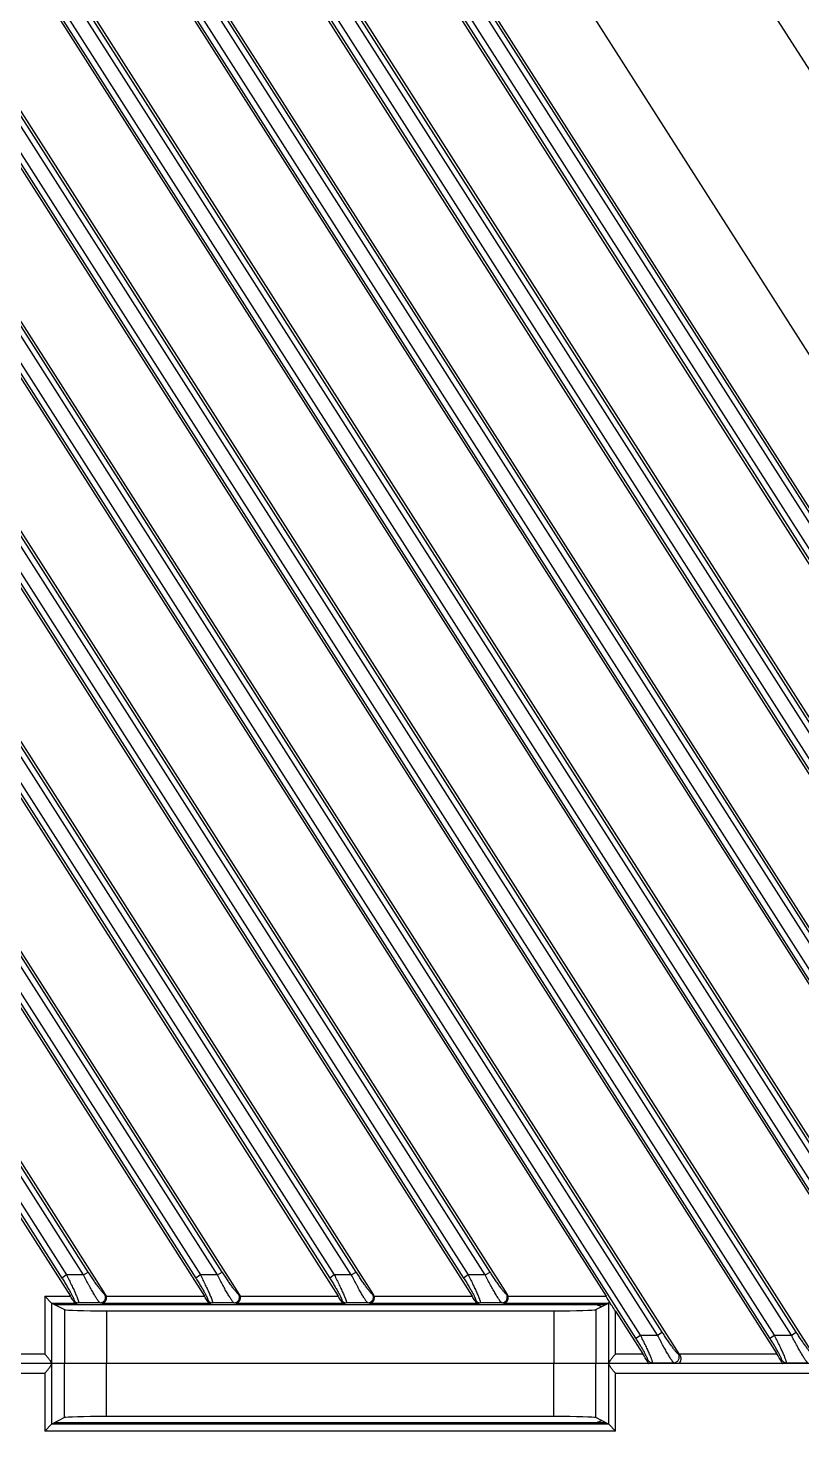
# Model space of a CAD drawing. Header units: millimetres. Extents: x 562 to 17351, y 2396 to 6995.
# Drawn here: x 12234.1 to 12289.6, y 4201.4 to 4302.1 of the extents above; entities that cross this region are included whole.
import ezdxf

# ---------------------------------------------------------------- set-up
doc = ezdxf.new("R2010")
doc.units = ezdxf.units.MM

# ---------------------------------------------------------------- blocks, each defined once
blk = doc.blocks.new('DTGCNV')
at = {"color": 7, "linetype": 'Continuous'}
for p, q in [((13316.62, 5010.2), (12716.62, 5010.2)), ((12813.59, 5010.16), (12813.59, 5005.86)), ((12814.52, 5006.33), (12814.52, 5010.2)), ((12817.52, 5006.4), (12817.52, 5010.2)), ((12849.62, 5006.4), (12849.62, 5010.2)), ((12852.62, 5006.33), (12852.62, 5010.2)), ((12853.55, 5005.86), (12853.55, 5010.16)), ((12813.1, 5009.5), (12740.97, 5009.5)), ((12813.1, 5009.5), (12813.1, 5005.36)), ((12854.04, 5005.36), (12854.04, 5009.5)), ((12888.1, 5009.5), (12854.04, 5009.5)), ((12814.52, 5006.33), (12813.6, 5005.86)), ((12849.62, 5006.4), (12817.52, 5006.4)), ((12853.54, 5005.86), (12852.62, 5006.33)), ((12813.59, 5005.86), (12813.1, 5005.36)), ((12854.04, 5005.36), (12813.1, 5005.36)), ((12853.54, 5005.86), (12813.6, 5005.86)), ((12853.37, 5005.95), (12813.77, 5005.95)), ((12854.04, 5005.36), (12853.55, 5005.86)), ((12719.01, 4978.83), (12910.96, 4677.53)), ((12735.19, 4973.91), (12923.33, 4678.59)), ((12903.91, 4677.66), (12717.35, 4970.49)), ((12902.32, 4679.06), (12718.67, 4967.34)), ((12902.66, 4679.27), (12719.01, 4967.55)), ((12717.32, 4966.45), (12901.38, 4677.53)), ((12718.33, 4965.21), (12900.77, 4678.84)), ((12718.67, 4965.42), (12901.1, 4679.06)), ((12894.31, 4677.66), (12717.35, 4955.42)), ((12892.72, 4679.06), (12718.67, 4952.26)), ((12893.06, 4679.27), (12719.01, 4952.48)), ((12717.32, 4951.38), (12891.78, 4677.53)), ((12718.33, 4950.13), (12891.16, 4678.84)), ((12718.67, 4950.35), (12891.5, 4679.06)), ((12887.42, 4673.4), (12717.35, 4940.34)), ((12885.86, 4674.75), (12718.67, 4937.19)), ((12886.2, 4674.96), (12719.01, 4937.4)), ((12717.32, 4936.3), (12884.81, 4673.4)), ((12884.3, 4674.53), (12718.33, 4935.06)), ((12884.64, 4674.75), (12718.67, 4935.27)), ((12877.81, 4673.4), (12717.35, 4925.27)), ((12876.26, 4674.75), (12718.67, 4922.11)), ((12876.59, 4674.96), (12719.01, 4922.32)), ((12717.32, 4921.23), (12875.2, 4673.4)), ((12874.7, 4674.53), (12718.33, 4919.98)), ((12875.04, 4674.75), (12718.67, 4920.19)), ((12868.21, 4673.4), (12717.35, 4910.19)), ((12866.65, 4674.75), (12718.67, 4907.04)), ((12866.99, 4674.96), (12719.01, 4907.25)), ((12865.1, 4674.53), (12718.33, 4904.91)), ((12865.43, 4674.75), (12718.67, 4905.12)), ((12721.45, 4899.66), (12865.6, 4673.4)), ((12858.6, 4673.4), (12721.7, 4888.29)), ((12857.38, 4674.96), (12723.32, 4885.41)), ((12721.45, 4884.59), (12853.36, 4677.53)), ((12857.05, 4674.75), (12722.98, 4885.2)), ((12855.83, 4674.75), (12722.98, 4883.28)), ((12855.49, 4674.53), (12722.64, 4883.07)), ((12846.29, 4677.66), (12721.7, 4873.22)), ((12845.04, 4679.27), (12723.32, 4870.33)), ((12721.45, 4869.51), (12843.76, 4677.53)), ((12844.7, 4679.06), (12722.98, 4870.12)), ((12722.98, 4868.2), (12843.48, 4679.06)), ((12722.64, 4867.99), (12843.14, 4678.84)), ((12836.68, 4677.66), (12720.44, 4860.12)), ((12717.92, 4859.98), (12834.15, 4677.53)), ((12719.18, 4858.35), (12833.54, 4678.84)), ((12719.51, 4858.57), (12833.87, 4679.06)), ((12835.09, 4679.06), (12720.73, 4858.57)), ((12835.43, 4679.27), (12721.07, 4858.78)), ((12827.08, 4677.66), (12717.35, 4849.89)), ((12825.49, 4679.06), (12718.67, 4846.73)), ((12825.83, 4679.27), (12719.01, 4846.95)), ((12717.32, 4845.85), (12824.55, 4677.53)), ((12718.33, 4844.6), (12823.93, 4678.84)), ((12718.67, 4844.82), (12824.27, 4679.06)), ((12817.47, 4677.66), (12717.35, 4834.81)), ((12815.89, 4679.06), (12718.67, 4831.66)), ((12816.22, 4679.27), (12719.01, 4831.87)), ((12717.32, 4830.77), (12814.94, 4677.53)), ((12718.33, 4829.53), (12814.33, 4678.84)), ((12718.67, 4829.74), (12814.67, 4679.06)), ((12814.67, 4679.06), (12814.33, 4678.84)), ((12815.89, 4679.06), (12814.67, 4679.06)), ((12815.89, 4679.06), (12816.22, 4679.27)), ((12824.27, 4679.06), (12823.93, 4678.84)), ((12825.49, 4679.06), (12824.27, 4679.06)), ((12825.49, 4679.06), (12825.83, 4679.27)), ((12833.87, 4679.06), (12833.54, 4678.84)), ((12835.09, 4679.06), (12833.87, 4679.06)), ((12835.09, 4679.06), (12835.43, 4679.27)), ((12843.48, 4679.06), (12843.14, 4678.84)), ((12844.7, 4679.06), (12843.48, 4679.06)), ((12844.7, 4679.06), (12845.04, 4679.27)), ((12813.1, 4677.53), (12813.59, 4677.03)), ((12813.1, 4677.53), (12813.1, 4673.4)), ((12813.1, 4677.53), (12814.94, 4677.53)), ((12813.59, 4677.03), (12813.59, 4672.73)), ((12813.6, 4677.03), (12814.52, 4676.57)), ((12813.6, 4677.03), (12815.43, 4677.03)), ((12813.77, 4676.94), (12853.37, 4676.94)), ((12815.13, 4677.23), (12815.19, 4677.24)), ((12815.52, 4677.06), (12815.43, 4677.03)), ((12817.07, 4677.06), (12815.52, 4677.06)), ((12817.19, 4677.03), (12817.07, 4677.06)), ((12817.19, 4677.03), (12825.04, 4677.03)), ((12817.47, 4677.66), (12817.4, 4677.67)), ((12817.53, 4677.53), (12824.55, 4677.53)), ((12824.73, 4677.23), (12824.79, 4677.24)), ((12825.13, 4677.06), (12825.04, 4677.03)), ((12826.67, 4677.06), (12825.13, 4677.06)), ((12826.8, 4677.03), (12826.67, 4677.06)), ((12826.8, 4677.03), (12834.64, 4677.03)), ((12827.08, 4677.66), (12827.01, 4677.67)), ((12827.13, 4677.53), (12834.15, 4677.53)), ((12834.34, 4677.23), (12834.4, 4677.24)), ((12834.73, 4677.06), (12834.64, 4677.03)), ((12836.28, 4677.06), (12834.73, 4677.06)), ((12836.4, 4677.03), (12836.28, 4677.06)), ((12836.4, 4677.03), (12844.25, 4677.03)), ((12836.68, 4677.66), (12836.61, 4677.67)), ((12836.73, 4677.53), (12843.76, 4677.53)), ((12843.94, 4677.23), (12844, 4677.24)), ((12844.34, 4677.06), (12844.25, 4677.03)), ((12845.88, 4677.06), (12844.34, 4677.06)), ((12846, 4677.03), (12845.88, 4677.06)), ((12846, 4677.03), (12853.54, 4677.03)), ((12846.29, 4677.66), (12846.22, 4677.67)), ((12846.34, 4677.53), (12853.36, 4677.53)), ((12852.62, 4676.57), (12853.54, 4677.03)), ((12853.55, 4677.03), (12853.61, 4677.1)), ((12853.55, 4672.73), (12853.55, 4677.03)), ((12814.52, 4676.57), (12814.52, 4672.7)), ((12817.52, 4676.49), (12817.52, 4672.7)), ((12817.52, 4676.49), (12849.62, 4676.49)), ((12849.62, 4676.49), (12849.62, 4672.7)), ((12852.62, 4676.57), (12852.62, 4672.7)), ((12854.04, 4676.46), (12855.99, 4673.4)), ((12854.04, 4673.4), (12854.04, 4676.46)), ((12857.05, 4674.75), (12857.38, 4674.96)), ((12866.65, 4674.75), (12866.99, 4674.96)), ((12855.49, 4674.53), (12855.83, 4674.75)), ((12855.83, 4674.75), (12857.05, 4674.75)), ((12865.1, 4674.53), (12865.43, 4674.75)), ((12865.43, 4674.75), (12866.65, 4674.75)), ((12810.58, 4673.4), (12813.1, 4673.4)), ((12854.04, 4673.4), (12855.99, 4673.4)), ((12856.31, 4672.86), (12856.36, 4672.94)), ((12858.66, 4673.31), (12858.55, 4673.37)), ((12858.6, 4673.4), (12865.6, 4673.4)), ((12865.92, 4672.86), (12865.96, 4672.94)), ((13316.62, 4672.7), (12717.12, 4672.7)), ((12856.66, 4672.7), (12856.69, 4672.76)), ((12856.69, 4672.76), (12858.22, 4672.76)), ((12858.32, 4672.7), (12858.22, 4672.76)), ((12866.26, 4672.7), (12866.3, 4672.76)), ((12866.3, 4672.76), (12867.82, 4672.76))]:
    blk.add_line(p, q, dxfattribs=at)
at = {"color": 4, "linetype": 'Continuous'}
for centre, start, end in [((12855.62, 4999.32), 110.668, 113.8908), ((12855.62, 4683.57), 246.1092, 249.332)]:
    blk.add_arc(centre, 7.25, start, end, dxfattribs=at)
at = {"color": 7, "linetype": 'Continuous'}
for centre, radius, start, end in [((12815.52, 4677.46), 0.399, 212.3207, 269.8089), ((12825.13, 4677.46), 0.399, 212.3207, 269.8089), ((12834.73, 4677.46), 0.399, 212.3207, 269.8089), ((12844.34, 4677.46), 0.399, 212.3207, 269.8089), ((12856.69, 4673.16), 0.402, 212.7568, 269.7432), ((12866.3, 4673.16), 0.402, 212.7568, 269.7432)]:
    blk.add_arc(centre, radius, start, end, dxfattribs=at)
for centre, major_axis, ratio, start_param, end_param in [((12813.61, 5009.5), (0, 0.7), 0.052408, 0, 0.329), ((12853.53, 5009.5), (0, 0.7), 0.052408, -0.329, 0), ((12817.52, 5006.32), (3, 0), 0.026186, 1.570796, 3.089233), ((12849.62, 5006.32), (3, 0), 0.026186, 0.05236, 1.570796), ((12813.6, 5005.36), (0, 0.5), 0.052408, 0.02618, 0.05236), ((12853.54, 5005.36), (0, 0.5), 0.052408, -0.05236, -0.02618), ((12813.6, 4677.53), (0, 0.5), 0.052408, -3.193953, -3.167773), ((12814.89, 4677.53), (-0.321, 0.499), 0.073624, -2.273247, -1.618026), ((12817.13, 4677.44), (0.394, -0.086), 0.992492, 0.434723, 0.777592), ((12824.5, 4677.53), (-0.321, 0.499), 0.073624, -2.273247, -1.618026), ((12826.74, 4677.44), (0.394, -0.086), 0.992492, 0.434723, 0.777592), ((12834.1, 4677.53), (-0.321, 0.499), 0.073624, -2.273247, -1.618026), ((12836.34, 4677.44), (0.394, -0.086), 0.992492, 0.434723, 0.777592), ((12843.71, 4677.53), (-0.321, 0.499), 0.073624, -2.273247, -1.618026), ((12845.94, 4677.44), (0.394, -0.086), 0.992492, 0.434723, 0.777592), ((12853.31, 4677.53), (-0.321, 0.499), 0.073624, -2.666081, -1.618026), ((12853.54, 4677.53), (0, 0.5), 0.052408, -3.115413, -3.089233), ((12854.04, 4676.38), (-0.499, 0.789), 0.046753, -1.496981, -0.448926), ((12817.52, 4676.57), (3, 0), 0.026186, -3.089233, -1.570796), ((12849.62, 4676.57), (3, 0), 0.026186, -1.570796, -0.05236), ((12855.92, 4673.4), (-0.449, 0.699), 0.073624, -2.493847, -1.618026), ((12858.68, 4673.4), (-0.449, 0.699), 0.073624, 1.523567, 1.649478), ((12865.53, 4673.4), (-0.449, 0.699), 0.073624, -2.493847, -1.618026), ((12813.61, 4673.4), (0, 0.7), 0.052408, -3.470593, -3.141593), ((12853.53, 4673.4), (0, 0.7), 0.052408, -3.141593, -2.812592)]:
    blk.add_ellipse(centre, major_axis=major_axis, ratio=ratio, start_param=start_param, end_param=end_param, dxfattribs=at)
for points, knots in [([(12813.1, 5009.5), (12813.12, 5009.53), (12813.18, 5009.59), (12813.26, 5009.69), (12813.34, 5009.78), (12813.41, 5009.87), (12813.47, 5009.95), (12813.51, 5010), (12813.53, 5010.04), (12813.56, 5010.08), (12813.57, 5010.1), (12813.58, 5010.12), (12813.59, 5010.14), (12813.59, 5010.15), (12813.59, 5010.16), (12813.59, 5010.16)], [0, 0, 0, 0, 0.152678, 0.303619, 0.450743, 0.591561, 0.722626, 0.783052, 0.839064, 0.889738, 0.93406, 0.953523, 0.971039, 0.986537, 1, 1, 1, 1]), ([(12853.55, 5010.16), (12853.55, 5010.16), (12853.55, 5010.15), (12853.55, 5010.14), (12853.56, 5010.12), (12853.57, 5010.1), (12853.58, 5010.08), (12853.61, 5010.04), (12853.63, 5010), (12853.67, 5009.95), (12853.73, 5009.87), (12853.8, 5009.78), (12853.88, 5009.69), (12853.96, 5009.59), (12854.02, 5009.53), (12854.04, 5009.5)], [0, 0, 0, 0, 0.013463, 0.028958, 0.046471, 0.065932, 0.110248, 0.160922, 0.216933, 0.277361, 0.408429, 0.549248, 0.696374, 0.84732, 1, 1, 1, 1]), ([(12814.33, 4678.84), (12814.39, 4678.75), (12814.51, 4678.57), (12814.65, 4678.33), (12814.75, 4678.15), (12814.83, 4678.02), (12814.9, 4677.9), (12814.97, 4677.78), (12815.03, 4677.67), (12815.07, 4677.58), (12815.1, 4677.52), (12815.12, 4677.48), (12815.14, 4677.44), (12815.16, 4677.4), (12815.17, 4677.37), (12815.18, 4677.34), (12815.19, 4677.31), (12815.19, 4677.29), (12815.2, 4677.27), (12815.2, 4677.26), (12815.2, 4677.26), (12815.2, 4677.25), (12815.19, 4677.25), (12815.19, 4677.25), (12815.19, 4677.25), (12815.19, 4677.24)], [0, 0, 0, 0, 0.181438, 0.358605, 0.444098, 0.526615, 0.605384, 0.679551, 0.74819, 0.810312, 0.838612, 0.864901, 0.889059, 0.910969, 0.930526, 0.94764, 0.962243, 0.974296, 0.98381, 0.987648, 0.99091, 0.993649, 0.995962, 0.998006, 1, 1, 1, 1]), ([(12814.67, 4679.06), (12814.73, 4678.94), (12814.85, 4678.7), (12814.99, 4678.4), (12815.1, 4678.17), (12815.18, 4678.01), (12815.25, 4677.85), (12815.31, 4677.71), (12815.37, 4677.57), (12815.41, 4677.47), (12815.44, 4677.39), (12815.46, 4677.34), (12815.48, 4677.29), (12815.5, 4677.24), (12815.51, 4677.2), (12815.52, 4677.17), (12815.53, 4677.14), (12815.53, 4677.11), (12815.53, 4677.09), (12815.53, 4677.08), (12815.53, 4677.07), (12815.53, 4677.07), (12815.53, 4677.06), (12815.53, 4677.06), (12815.52, 4677.06), (12815.52, 4677.06)], [0, 0, 0, 0, 0.184726, 0.364404, 0.450654, 0.53352, 0.612205, 0.685869, 0.753643, 0.814644, 0.842334, 0.868009, 0.891573, 0.912933, 0.932009, 0.94873, 0.963045, 0.974919, 0.984358, 0.988185, 0.991438, 0.994155, 0.996399, 0.998285, 1, 1, 1, 1]), ([(12817.07, 4677.06), (12817.07, 4677.06), (12817.06, 4677.06), (12817.06, 4677.06), (12817.05, 4677.07), (12817.04, 4677.08), (12817.02, 4677.09), (12817.01, 4677.11), (12816.98, 4677.14), (12816.95, 4677.18), (12816.9, 4677.25), (12816.84, 4677.34), (12816.77, 4677.45), (12816.7, 4677.57), (12816.62, 4677.7), (12816.54, 4677.85), (12816.45, 4678), (12816.36, 4678.17), (12816.23, 4678.4), (12816.07, 4678.69), (12815.95, 4678.94), (12815.89, 4679.06)], [0, 0, 0, 0, 0.002443, 0.00539, 0.00888, 0.012933, 0.022763, 0.034902, 0.049322, 0.065972, 0.105666, 0.15334, 0.20827, 0.269706, 0.336901, 0.409127, 0.485683, 0.565896, 0.649126, 0.822164, 1, 1, 1, 1]), ([(12817.4, 4677.67), (12817.4, 4677.67), (12817.4, 4677.67), (12817.39, 4677.68), (12817.38, 4677.69), (12817.36, 4677.7), (12817.34, 4677.72), (12817.32, 4677.74), (12817.28, 4677.78), (12817.23, 4677.83), (12817.17, 4677.91), (12817.1, 4678), (12817.03, 4678.09), (12816.95, 4678.2), (12816.86, 4678.32), (12816.74, 4678.49), (12816.59, 4678.71), (12816.41, 4678.99), (12816.28, 4679.18), (12816.22, 4679.27)], [0, 0, 0, 0, 0.002893, 0.006322, 0.014899, 0.025845, 0.039152, 0.054766, 0.072609, 0.114587, 0.164252, 0.220735, 0.283185, 0.350804, 0.422853, 0.498652, 0.659054, 0.827524, 1, 1, 1, 1]), ([(12823.93, 4678.84), (12823.99, 4678.75), (12824.11, 4678.57), (12824.25, 4678.33), (12824.36, 4678.15), (12824.43, 4678.02), (12824.51, 4677.9), (12824.57, 4677.78), (12824.63, 4677.67), (12824.67, 4677.58), (12824.71, 4677.52), (12824.73, 4677.48), (12824.74, 4677.44), (12824.76, 4677.4), (12824.77, 4677.37), (12824.78, 4677.34), (12824.79, 4677.31), (12824.8, 4677.29), (12824.8, 4677.27), (12824.8, 4677.26), (12824.8, 4677.26), (12824.8, 4677.25), (12824.8, 4677.25), (12824.79, 4677.25), (12824.79, 4677.25), (12824.79, 4677.24)], [0, 0, 0, 0, 0.181438, 0.358605, 0.444098, 0.526615, 0.605384, 0.679551, 0.74819, 0.810312, 0.838612, 0.864901, 0.889059, 0.910969, 0.930526, 0.94764, 0.962243, 0.974296, 0.98381, 0.987648, 0.99091, 0.993649, 0.995962, 0.998006, 1, 1, 1, 1]), ([(12824.27, 4679.06), (12824.33, 4678.94), (12824.45, 4678.7), (12824.59, 4678.4), (12824.7, 4678.17), (12824.78, 4678.01), (12824.85, 4677.85), (12824.92, 4677.71), (12824.97, 4677.57), (12825.02, 4677.47), (12825.05, 4677.39), (12825.07, 4677.34), (12825.08, 4677.29), (12825.1, 4677.24), (12825.11, 4677.2), (12825.12, 4677.17), (12825.13, 4677.14), (12825.13, 4677.11), (12825.14, 4677.09), (12825.14, 4677.08), (12825.14, 4677.07), (12825.14, 4677.07), (12825.13, 4677.06), (12825.13, 4677.06), (12825.13, 4677.06), (12825.13, 4677.06)], [0, 0, 0, 0, 0.184726, 0.364404, 0.450654, 0.53352, 0.612205, 0.685869, 0.753643, 0.814644, 0.842334, 0.868009, 0.891573, 0.912933, 0.932009, 0.94873, 0.963045, 0.974919, 0.984358, 0.988185, 0.991438, 0.994155, 0.996399, 0.998285, 1, 1, 1, 1]), ([(12826.67, 4677.06), (12826.67, 4677.06), (12826.67, 4677.06), (12826.66, 4677.06), (12826.65, 4677.07), (12826.64, 4677.08), (12826.63, 4677.09), (12826.61, 4677.11), (12826.59, 4677.14), (12826.55, 4677.18), (12826.51, 4677.25), (12826.45, 4677.34), (12826.38, 4677.45), (12826.3, 4677.57), (12826.22, 4677.7), (12826.14, 4677.85), (12826.05, 4678), (12825.96, 4678.17), (12825.84, 4678.4), (12825.68, 4678.69), (12825.55, 4678.94), (12825.49, 4679.06)], [0, 0, 0, 0, 0.002443, 0.00539, 0.00888, 0.012933, 0.022763, 0.034902, 0.049322, 0.065972, 0.105666, 0.15334, 0.20827, 0.269706, 0.336901, 0.409127, 0.485683, 0.565896, 0.649126, 0.822164, 1, 1, 1, 1]), ([(12827.01, 4677.67), (12827.01, 4677.67), (12827, 4677.67), (12826.99, 4677.68), (12826.98, 4677.69), (12826.96, 4677.7), (12826.94, 4677.72), (12826.92, 4677.74), (12826.89, 4677.78), (12826.84, 4677.83), (12826.78, 4677.91), (12826.71, 4678), (12826.63, 4678.09), (12826.55, 4678.2), (12826.47, 4678.32), (12826.35, 4678.49), (12826.2, 4678.71), (12826.01, 4678.99), (12825.89, 4679.18), (12825.83, 4679.27)], [0, 0, 0, 0, 0.002893, 0.006322, 0.014899, 0.025845, 0.039152, 0.054766, 0.072609, 0.114587, 0.164252, 0.220735, 0.283185, 0.350804, 0.422853, 0.498652, 0.659054, 0.827524, 1, 1, 1, 1]), ([(12833.54, 4678.84), (12833.6, 4678.75), (12833.71, 4678.57), (12833.86, 4678.33), (12833.96, 4678.15), (12834.04, 4678.02), (12834.11, 4677.9), (12834.17, 4677.78), (12834.23, 4677.67), (12834.28, 4677.58), (12834.31, 4677.52), (12834.33, 4677.48), (12834.35, 4677.44), (12834.36, 4677.4), (12834.38, 4677.37), (12834.39, 4677.34), (12834.4, 4677.31), (12834.4, 4677.29), (12834.4, 4677.27), (12834.41, 4677.26), (12834.4, 4677.26), (12834.4, 4677.25), (12834.4, 4677.25), (12834.4, 4677.25), (12834.4, 4677.25), (12834.4, 4677.24)], [0, 0, 0, 0, 0.181438, 0.358605, 0.444098, 0.526615, 0.605384, 0.679551, 0.74819, 0.810312, 0.838612, 0.864901, 0.889059, 0.910969, 0.930526, 0.94764, 0.962243, 0.974296, 0.98381, 0.987648, 0.99091, 0.993649, 0.995962, 0.998006, 1, 1, 1, 1]), ([(12833.87, 4679.06), (12833.94, 4678.94), (12834.05, 4678.7), (12834.2, 4678.4), (12834.31, 4678.17), (12834.38, 4678.01), (12834.45, 4677.85), (12834.52, 4677.71), (12834.58, 4677.57), (12834.62, 4677.47), (12834.65, 4677.39), (12834.67, 4677.34), (12834.69, 4677.29), (12834.7, 4677.24), (12834.72, 4677.2), (12834.73, 4677.17), (12834.73, 4677.14), (12834.74, 4677.11), (12834.74, 4677.09), (12834.74, 4677.08), (12834.74, 4677.07), (12834.74, 4677.07), (12834.74, 4677.06), (12834.74, 4677.06), (12834.73, 4677.06), (12834.73, 4677.06)], [0, 0, 0, 0, 0.184726, 0.364404, 0.450654, 0.53352, 0.612205, 0.685869, 0.753643, 0.814644, 0.842334, 0.868009, 0.891573, 0.912933, 0.932009, 0.94873, 0.963045, 0.974919, 0.984358, 0.988185, 0.991438, 0.994155, 0.996399, 0.998285, 1, 1, 1, 1]), ([(12836.28, 4677.06), (12836.27, 4677.06), (12836.27, 4677.06), (12836.26, 4677.06), (12836.26, 4677.07), (12836.25, 4677.08), (12836.23, 4677.09), (12836.21, 4677.11), (12836.19, 4677.14), (12836.16, 4677.18), (12836.11, 4677.25), (12836.05, 4677.34), (12835.98, 4677.45), (12835.91, 4677.57), (12835.83, 4677.7), (12835.74, 4677.85), (12835.66, 4678), (12835.57, 4678.17), (12835.44, 4678.4), (12835.28, 4678.69), (12835.16, 4678.94), (12835.09, 4679.06)], [0, 0, 0, 0, 0.002443, 0.00539, 0.00888, 0.012933, 0.022763, 0.034902, 0.049322, 0.065972, 0.105666, 0.15334, 0.20827, 0.269706, 0.336901, 0.409127, 0.485683, 0.565896, 0.649126, 0.822164, 1, 1, 1, 1]), ([(12836.61, 4677.67), (12836.61, 4677.67), (12836.61, 4677.67), (12836.6, 4677.68), (12836.58, 4677.69), (12836.57, 4677.7), (12836.55, 4677.72), (12836.52, 4677.74), (12836.49, 4677.78), (12836.44, 4677.83), (12836.38, 4677.91), (12836.31, 4678), (12836.23, 4678.09), (12836.15, 4678.2), (12836.07, 4678.32), (12835.95, 4678.49), (12835.8, 4678.71), (12835.62, 4678.99), (12835.49, 4679.18), (12835.43, 4679.27)], [0, 0, 0, 0, 0.002893, 0.006322, 0.014899, 0.025845, 0.039152, 0.054766, 0.072609, 0.114587, 0.164252, 0.220735, 0.283185, 0.350804, 0.422853, 0.498652, 0.659054, 0.827524, 1, 1, 1, 1]), ([(12843.14, 4678.84), (12843.2, 4678.75), (12843.32, 4678.57), (12843.46, 4678.33), (12843.57, 4678.15), (12843.64, 4678.02), (12843.71, 4677.9), (12843.78, 4677.78), (12843.84, 4677.67), (12843.88, 4677.58), (12843.91, 4677.52), (12843.93, 4677.48), (12843.95, 4677.44), (12843.97, 4677.4), (12843.98, 4677.37), (12843.99, 4677.34), (12844, 4677.31), (12844.01, 4677.29), (12844.01, 4677.27), (12844.01, 4677.26), (12844.01, 4677.26), (12844.01, 4677.25), (12844.01, 4677.25), (12844, 4677.25), (12844, 4677.25), (12844, 4677.24)], [0, 0, 0, 0, 0.181438, 0.358605, 0.444098, 0.526615, 0.605384, 0.679551, 0.74819, 0.810312, 0.838612, 0.864901, 0.889059, 0.910969, 0.930526, 0.94764, 0.962243, 0.974296, 0.98381, 0.987648, 0.99091, 0.993649, 0.995962, 0.998006, 1, 1, 1, 1]), ([(12843.48, 4679.06), (12843.54, 4678.94), (12843.66, 4678.7), (12843.8, 4678.4), (12843.91, 4678.17), (12843.99, 4678.01), (12844.06, 4677.85), (12844.12, 4677.71), (12844.18, 4677.57), (12844.22, 4677.47), (12844.25, 4677.39), (12844.27, 4677.34), (12844.29, 4677.29), (12844.31, 4677.24), (12844.32, 4677.2), (12844.33, 4677.17), (12844.34, 4677.14), (12844.34, 4677.11), (12844.34, 4677.09), (12844.35, 4677.08), (12844.34, 4677.07), (12844.34, 4677.07), (12844.34, 4677.06), (12844.34, 4677.06), (12844.34, 4677.06), (12844.34, 4677.06)], [0, 0, 0, 0, 0.184726, 0.364404, 0.450654, 0.53352, 0.612205, 0.685869, 0.753643, 0.814644, 0.842334, 0.868009, 0.891573, 0.912933, 0.932009, 0.94873, 0.963045, 0.974919, 0.984358, 0.988185, 0.991438, 0.994155, 0.996399, 0.998285, 1, 1, 1, 1]), ([(12845.88, 4677.06), (12845.88, 4677.06), (12845.87, 4677.06), (12845.87, 4677.06), (12845.86, 4677.07), (12845.85, 4677.08), (12845.84, 4677.09), (12845.82, 4677.11), (12845.8, 4677.14), (12845.76, 4677.18), (12845.72, 4677.25), (12845.65, 4677.34), (12845.59, 4677.45), (12845.51, 4677.57), (12845.43, 4677.7), (12845.35, 4677.85), (12845.26, 4678), (12845.17, 4678.17), (12845.05, 4678.4), (12844.89, 4678.69), (12844.76, 4678.94), (12844.7, 4679.06)], [0, 0, 0, 0, 0.002443, 0.00539, 0.00888, 0.012933, 0.022763, 0.034902, 0.049322, 0.065972, 0.105666, 0.15334, 0.20827, 0.269706, 0.336901, 0.409127, 0.485683, 0.565896, 0.649126, 0.822164, 1, 1, 1, 1]), ([(12846.22, 4677.67), (12846.21, 4677.67), (12846.21, 4677.67), (12846.2, 4677.68), (12846.19, 4677.69), (12846.17, 4677.7), (12846.15, 4677.72), (12846.13, 4677.74), (12846.09, 4677.78), (12846.05, 4677.83), (12845.98, 4677.91), (12845.91, 4678), (12845.84, 4678.09), (12845.76, 4678.2), (12845.68, 4678.32), (12845.56, 4678.49), (12845.4, 4678.71), (12845.22, 4678.99), (12845.1, 4679.18), (12845.04, 4679.27)], [0, 0, 0, 0, 0.002893, 0.006322, 0.014899, 0.025845, 0.039152, 0.054766, 0.072609, 0.114587, 0.164252, 0.220735, 0.283185, 0.350804, 0.422853, 0.498652, 0.659054, 0.827524, 1, 1, 1, 1]), ([(12815.13, 4677.23), (12815.15, 4677.2), (12815.19, 4677.14), (12815.26, 4677.08), (12815.35, 4677.04), (12815.4, 4677.03), (12815.43, 4677.03)], [0, 0, 0, 0, 0.280934, 0.535713, 0.772708, 1, 1, 1, 1]), ([(12817.07, 4677.06), (12817.1, 4677.06), (12817.17, 4677.07), (12817.27, 4677.11), (12817.36, 4677.18), (12817.42, 4677.26), (12817.46, 4677.36), (12817.47, 4677.47), (12817.45, 4677.58), (12817.42, 4677.64), (12817.4, 4677.67)], [0, 0, 0, 0, 0.124488, 0.249166, 0.374099, 0.499253, 0.624543, 0.749843, 0.875021, 1, 1, 1, 1]), ([(12817.19, 4677.03), (12817.21, 4677.03), (12817.26, 4677.04), (12817.33, 4677.06), (12817.39, 4677.1), (12817.44, 4677.15), (12817.47, 4677.2), (12817.5, 4677.25), (12817.53, 4677.32), (12817.54, 4677.43), (12817.53, 4677.5), (12817.53, 4677.53)], [0, 0, 0, 0, 0.098793, 0.200838, 0.308654, 0.424788, 0.486837, 0.551839, 0.69107, 0.841979, 1, 1, 1, 1]), ([(12824.73, 4677.23), (12824.75, 4677.2), (12824.79, 4677.14), (12824.87, 4677.08), (12824.95, 4677.04), (12825.01, 4677.03), (12825.04, 4677.03)], [0, 0, 0, 0, 0.280934, 0.535713, 0.772708, 1, 1, 1, 1]), ([(12826.67, 4677.06), (12826.71, 4677.06), (12826.78, 4677.07), (12826.88, 4677.11), (12826.96, 4677.18), (12827.02, 4677.26), (12827.06, 4677.36), (12827.07, 4677.47), (12827.06, 4677.58), (12827.03, 4677.64), (12827.01, 4677.67)], [0, 0, 0, 0, 0.124488, 0.249166, 0.374099, 0.499253, 0.624543, 0.749843, 0.875021, 1, 1, 1, 1]), ([(12826.8, 4677.03), (12826.82, 4677.03), (12826.86, 4677.04), (12826.93, 4677.06), (12826.99, 4677.1), (12827.04, 4677.15), (12827.07, 4677.2), (12827.1, 4677.25), (12827.13, 4677.32), (12827.14, 4677.43), (12827.14, 4677.5), (12827.13, 4677.53)], [0, 0, 0, 0, 0.098793, 0.200838, 0.308654, 0.424788, 0.486837, 0.551839, 0.69107, 0.841979, 1, 1, 1, 1]), ([(12834.34, 4677.23), (12834.35, 4677.2), (12834.39, 4677.14), (12834.47, 4677.08), (12834.55, 4677.04), (12834.61, 4677.03), (12834.64, 4677.03)], [0, 0, 0, 0, 0.280934, 0.535713, 0.772708, 1, 1, 1, 1]), ([(12836.28, 4677.06), (12836.31, 4677.06), (12836.38, 4677.07), (12836.48, 4677.11), (12836.56, 4677.18), (12836.63, 4677.26), (12836.67, 4677.36), (12836.68, 4677.47), (12836.66, 4677.58), (12836.63, 4677.64), (12836.61, 4677.67)], [0, 0, 0, 0, 0.124488, 0.249166, 0.374099, 0.499253, 0.624543, 0.749843, 0.875021, 1, 1, 1, 1]), ([(12836.4, 4677.03), (12836.42, 4677.03), (12836.47, 4677.04), (12836.53, 4677.06), (12836.6, 4677.1), (12836.64, 4677.15), (12836.68, 4677.2), (12836.71, 4677.25), (12836.73, 4677.32), (12836.75, 4677.43), (12836.74, 4677.5), (12836.73, 4677.53)], [0, 0, 0, 0, 0.098793, 0.200838, 0.308654, 0.424788, 0.486837, 0.551839, 0.69107, 0.841979, 1, 1, 1, 1]), ([(12843.94, 4677.23), (12843.96, 4677.2), (12844, 4677.14), (12844.07, 4677.08), (12844.16, 4677.04), (12844.22, 4677.03), (12844.25, 4677.03)], [0, 0, 0, 0, 0.280934, 0.535713, 0.772708, 1, 1, 1, 1]), ([(12845.88, 4677.06), (12845.91, 4677.06), (12845.99, 4677.07), (12846.08, 4677.11), (12846.17, 4677.18), (12846.23, 4677.26), (12846.27, 4677.36), (12846.28, 4677.47), (12846.26, 4677.58), (12846.23, 4677.64), (12846.22, 4677.67)], [0, 0, 0, 0, 0.124488, 0.249166, 0.374099, 0.499253, 0.624543, 0.749843, 0.875021, 1, 1, 1, 1]), ([(12846, 4677.03), (12846.03, 4677.03), (12846.07, 4677.04), (12846.14, 4677.06), (12846.2, 4677.1), (12846.25, 4677.15), (12846.28, 4677.2), (12846.31, 4677.25), (12846.34, 4677.32), (12846.35, 4677.43), (12846.35, 4677.5), (12846.34, 4677.53)], [0, 0, 0, 0, 0.098793, 0.200838, 0.308654, 0.424788, 0.486837, 0.551839, 0.69107, 0.841979, 1, 1, 1, 1]), ([(12858.55, 4673.37), (12858.55, 4673.37), (12858.54, 4673.38), (12858.52, 4673.39), (12858.5, 4673.41), (12858.48, 4673.43), (12858.46, 4673.46), (12858.42, 4673.5), (12858.37, 4673.55), (12858.31, 4673.63), (12858.24, 4673.72), (12858.16, 4673.82), (12858.09, 4673.92), (12858, 4674.04), (12857.89, 4674.2), (12857.74, 4674.42), (12857.56, 4674.69), (12857.44, 4674.87), (12857.38, 4674.96)], [0, 0, 0, 0, 0.008615, 0.019455, 0.032505, 0.047714, 0.065009, 0.084305, 0.128526, 0.179599, 0.236742, 0.299202, 0.366274, 0.437309, 0.511707, 0.668418, 0.832402, 1, 1, 1, 1]), ([(12868.16, 4673.37), (12868.15, 4673.37), (12868.14, 4673.38), (12868.12, 4673.39), (12868.1, 4673.41), (12868.08, 4673.43), (12868.06, 4673.46), (12868.02, 4673.5), (12867.97, 4673.55), (12867.91, 4673.63), (12867.84, 4673.72), (12867.77, 4673.82), (12867.69, 4673.92), (12867.61, 4674.04), (12867.49, 4674.2), (12867.35, 4674.42), (12867.17, 4674.69), (12867.05, 4674.87), (12866.99, 4674.96)], [0, 0, 0, 0, 0.008615, 0.019455, 0.032505, 0.047714, 0.065009, 0.084305, 0.128526, 0.179599, 0.236742, 0.299202, 0.366274, 0.437309, 0.511707, 0.668418, 0.832402, 1, 1, 1, 1]), ([(12856.36, 4672.94), (12856.36, 4672.94), (12856.36, 4672.95), (12856.36, 4672.96), (12856.36, 4672.97), (12856.36, 4672.98), (12856.35, 4673), (12856.34, 4673.03), (12856.33, 4673.05), (12856.32, 4673.09), (12856.3, 4673.14), (12856.27, 4673.2), (12856.22, 4673.29), (12856.17, 4673.4), (12856.11, 4673.5), (12856.05, 4673.62), (12855.95, 4673.79), (12855.82, 4674), (12855.66, 4674.27), (12855.55, 4674.44), (12855.49, 4674.53)], [0, 0, 0, 0, 0.005131, 0.008428, 0.012271, 0.021684, 0.033464, 0.047622, 0.064124, 0.082905, 0.10389, 0.152077, 0.207846, 0.270293, 0.338506, 0.411613, 0.488798, 0.652475, 0.824325, 1, 1, 1, 1]), ([(12856.69, 4672.76), (12856.69, 4672.76), (12856.69, 4672.76), (12856.69, 4672.77), (12856.69, 4672.78), (12856.69, 4672.8), (12856.69, 4672.83), (12856.68, 4672.86), (12856.67, 4672.91), (12856.64, 4672.98), (12856.61, 4673.07), (12856.56, 4673.18), (12856.51, 4673.31), (12856.45, 4673.44), (12856.39, 4673.59), (12856.32, 4673.74), (12856.25, 4673.9), (12856.14, 4674.12), (12856, 4674.4), (12855.89, 4674.63), (12855.83, 4674.75)], [0, 0, 0, 0, 0.002337, 0.005141, 0.012309, 0.021692, 0.033343, 0.047262, 0.063422, 0.102249, 0.149298, 0.203902, 0.265312, 0.332745, 0.405412, 0.48254, 0.563386, 0.647245, 0.821366, 1, 1, 1, 1]), ([(12858.22, 4672.76), (12858.21, 4672.76), (12858.2, 4672.77), (12858.18, 4672.78), (12858.17, 4672.81), (12858.15, 4672.83), (12858.12, 4672.86), (12858.09, 4672.91), (12858.04, 4672.98), (12857.98, 4673.07), (12857.91, 4673.18), (12857.84, 4673.3), (12857.76, 4673.44), (12857.68, 4673.58), (12857.56, 4673.78), (12857.41, 4674.06), (12857.23, 4674.4), (12857.11, 4674.63), (12857.05, 4674.75)], [0, 0, 0, 0, 0.007664, 0.017477, 0.029447, 0.043543, 0.059716, 0.077906, 0.120046, 0.169342, 0.22513, 0.286734, 0.353486, 0.424739, 0.49987, 0.659399, 0.827544, 1, 1, 1, 1]), ([(12865.96, 4672.94), (12865.96, 4672.94), (12865.96, 4672.95), (12865.96, 4672.96), (12865.96, 4672.97), (12865.96, 4672.98), (12865.95, 4673), (12865.95, 4673.03), (12865.94, 4673.05), (12865.92, 4673.09), (12865.9, 4673.14), (12865.87, 4673.2), (12865.83, 4673.29), (12865.77, 4673.4), (12865.71, 4673.5), (12865.65, 4673.62), (12865.55, 4673.79), (12865.43, 4674), (12865.27, 4674.27), (12865.15, 4674.44), (12865.1, 4674.53)], [0, 0, 0, 0, 0.005131, 0.008428, 0.012271, 0.021684, 0.033464, 0.047622, 0.064124, 0.082905, 0.10389, 0.152077, 0.207846, 0.270293, 0.338506, 0.411613, 0.488798, 0.652475, 0.824325, 1, 1, 1, 1]), ([(12866.3, 4672.76), (12866.3, 4672.76), (12866.3, 4672.76), (12866.3, 4672.77), (12866.3, 4672.78), (12866.3, 4672.8), (12866.29, 4672.83), (12866.28, 4672.86), (12866.27, 4672.91), (12866.25, 4672.98), (12866.21, 4673.07), (12866.17, 4673.18), (12866.12, 4673.31), (12866.06, 4673.44), (12865.99, 4673.59), (12865.92, 4673.74), (12865.85, 4673.9), (12865.74, 4674.12), (12865.61, 4674.4), (12865.49, 4674.63), (12865.43, 4674.75)], [0, 0, 0, 0, 0.002337, 0.005141, 0.012309, 0.021692, 0.033343, 0.047262, 0.063422, 0.102249, 0.149298, 0.203902, 0.265312, 0.332745, 0.405412, 0.48254, 0.563386, 0.647245, 0.821366, 1, 1, 1, 1]), ([(12867.82, 4672.76), (12867.81, 4672.76), (12867.8, 4672.77), (12867.79, 4672.78), (12867.77, 4672.81), (12867.75, 4672.83), (12867.73, 4672.86), (12867.69, 4672.91), (12867.64, 4672.98), (12867.58, 4673.07), (12867.51, 4673.18), (12867.44, 4673.3), (12867.36, 4673.44), (12867.28, 4673.58), (12867.16, 4673.78), (12867.01, 4674.06), (12866.83, 4674.4), (12866.71, 4674.63), (12866.65, 4674.75)], [0, 0, 0, 0, 0.007664, 0.017477, 0.029447, 0.043543, 0.059716, 0.077906, 0.120046, 0.169342, 0.22513, 0.286734, 0.353486, 0.424739, 0.49987, 0.659399, 0.827544, 1, 1, 1, 1]), ([(12813.59, 4672.73), (12813.59, 4672.74), (12813.59, 4672.75), (12813.59, 4672.76), (12813.58, 4672.77), (12813.57, 4672.79), (12813.56, 4672.82), (12813.53, 4672.85), (12813.51, 4672.89), (12813.47, 4672.95), (12813.41, 4673.02), (12813.34, 4673.11), (12813.26, 4673.2), (12813.18, 4673.3), (12813.12, 4673.36), (12813.1, 4673.4)], [0, 0, 0, 0, 0.013463, 0.028958, 0.046471, 0.065932, 0.110248, 0.160922, 0.216933, 0.277361, 0.408429, 0.549248, 0.696374, 0.84732, 1, 1, 1, 1]), ([(12854.04, 4673.4), (12854.02, 4673.36), (12853.96, 4673.3), (12853.88, 4673.2), (12853.8, 4673.11), (12853.73, 4673.02), (12853.67, 4672.95), (12853.63, 4672.89), (12853.61, 4672.85), (12853.58, 4672.82), (12853.57, 4672.79), (12853.56, 4672.77), (12853.55, 4672.76), (12853.55, 4672.75), (12853.55, 4672.74), (12853.55, 4672.73)], [0, 0, 0, 0, 0.152678, 0.303619, 0.450743, 0.591561, 0.722626, 0.783052, 0.839064, 0.889738, 0.93406, 0.953523, 0.971039, 0.986537, 1, 1, 1, 1]), ([(12856.31, 4672.86), (12856.32, 4672.85), (12856.33, 4672.82), (12856.35, 4672.79), (12856.37, 4672.77), (12856.38, 4672.75), (12856.39, 4672.74), (12856.4, 4672.73), (12856.41, 4672.72), (12856.41, 4672.72), (12856.42, 4672.71), (12856.42, 4672.71), (12856.42, 4672.7), (12856.42, 4672.7), (12856.42, 4672.7), (12856.42, 4672.7), (12856.42, 4672.7), (12856.41, 4672.7), (12856.41, 4672.7)], [0, 0, 0, 0, 0.204317, 0.392896, 0.563403, 0.640806, 0.712092, 0.776327, 0.832529, 0.879525, 0.916233, 0.930591, 0.942394, 0.959733, 0.967501, 0.976309, 0.987004, 1, 1, 1, 1]), ([(12858.22, 4672.76), (12858.25, 4672.76), (12858.32, 4672.77), (12858.42, 4672.81), (12858.5, 4672.88), (12858.56, 4672.96), (12858.6, 4673.06), (12858.62, 4673.17), (12858.6, 4673.27), (12858.57, 4673.34), (12858.55, 4673.37)], [0, 0, 0, 0, 0.124309, 0.249137, 0.374435, 0.5, 0.625565, 0.750863, 0.875691, 1, 1, 1, 1]), ([(12858.65, 4672.7), (12858.65, 4672.7), (12858.64, 4672.7), (12858.64, 4672.7), (12858.63, 4672.7), (12858.63, 4672.7), (12858.63, 4672.7), (12858.63, 4672.71), (12858.63, 4672.71), (12858.63, 4672.72), (12858.63, 4672.72), (12858.64, 4672.73), (12858.64, 4672.74), (12858.65, 4672.76), (12858.66, 4672.77), (12858.67, 4672.78), (12858.68, 4672.81), (12858.69, 4672.84), (12858.71, 4672.88), (12858.72, 4672.92), (12858.73, 4672.97), (12858.74, 4673.02), (12858.74, 4673.08), (12858.73, 4673.14), (12858.71, 4673.2), (12858.69, 4673.25), (12858.67, 4673.29), (12858.66, 4673.31)], [0, 0, 0, 0, 0.012577, 0.017811, 0.022415, 0.026524, 0.030371, 0.038422, 0.043171, 0.048577, 0.06156, 0.077442, 0.095999, 0.116978, 0.140127, 0.165209, 0.192065, 0.250601, 0.315018, 0.384942, 0.460136, 0.540384, 0.625394, 0.714676, 0.807485, 0.902935, 1, 1, 1, 1]), ([(12865.92, 4672.86), (12865.92, 4672.85), (12865.93, 4672.82), (12865.96, 4672.79), (12865.97, 4672.77), (12865.99, 4672.75), (12866, 4672.74), (12866.01, 4672.73), (12866.01, 4672.72), (12866.02, 4672.72), (12866.02, 4672.71), (12866.02, 4672.71), (12866.03, 4672.7), (12866.03, 4672.7), (12866.02, 4672.7), (12866.02, 4672.7), (12866.02, 4672.7), (12866.02, 4672.7), (12866.02, 4672.7)], [0, 0, 0, 0, 0.204317, 0.392896, 0.563403, 0.640806, 0.712092, 0.776327, 0.832529, 0.879525, 0.916233, 0.930591, 0.942394, 0.959733, 0.967501, 0.976309, 0.987004, 1, 1, 1, 1])]:
    blk.add_open_spline(points, degree=3, knots=knots, dxfattribs=at)
blk = doc.blocks.new('*U61')
blk.add_blockref('DTGCNV', (-13016.62, -4845.2))
blk = doc.blocks.new('*U62')
at = {"color": 0, "linetype": 'ByBlock', "lineweight": -2, "transparency": 16777216}
for p in [(0, 337.5), (0, 0)]:
    blk.add_blockref('*U61', p, dxfattribs=at)

msp = doc.modelspace()

# ---------------------------------------------------------------- block references
msp.add_blockref('*U62', (12438.816, 4041.217))

doc.saveas('drawing.dxf')
